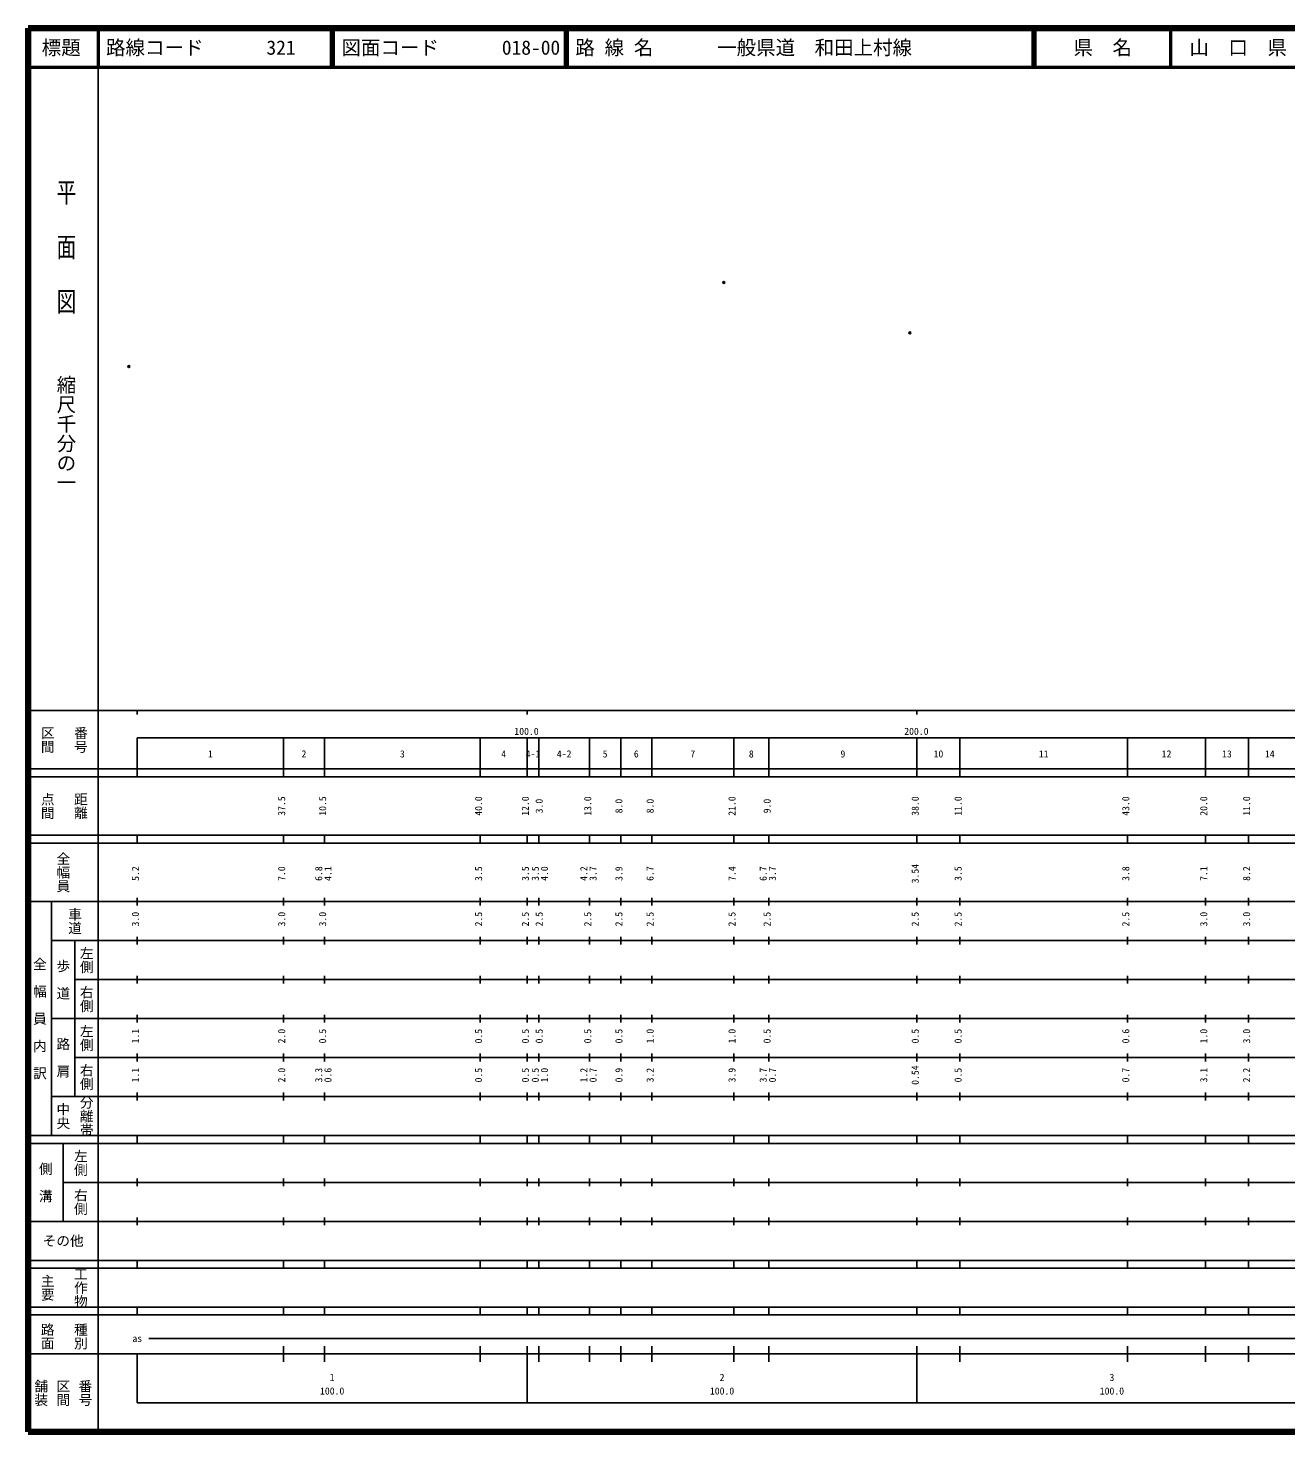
# Model space of a CAD drawing. Units: millimetres on the paper. Extents: x 40 to 680, y 20 to 380.
# Drawn here: x 40 to 362.6, y 20 to 380 of the extents above; entities that cross this region are included whole.
import ezdxf
from ezdxf.enums import TextEntityAlignment as Align

# ---------------------------------------------------------------- set-up
doc = ezdxf.new("R2010")
doc.units = ezdxf.units.MM
doc.header["$PDMODE"] = 32
doc.header["$PDSIZE"] = 0.5
doc.layers.add('M-OTRS', color=6, linetype='Continuous')
doc.layers.add('M-TTL-TXT', color=7, linetype='Continuous')
for name, color, linetype, lineweight in [('M-TTL', 2, 'Continuous', 140), ('M-TTL-BAND', 7, 'Continuous', 25), ('M-TTL-LINE', 7, 'Continuous', 50)]:
    doc.layers.add(name, color=color, linetype=linetype, lineweight=lineweight)
doc.styles.add('@ＭＳ ゴシック', font='')
doc.styles.add('ＭＳ ゴシック', font='')
doc.styles.get('@ＭＳ ゴシック').set_extended_font_data('@MS Gothic')
doc.styles.get('ＭＳ ゴシック').set_extended_font_data('MS Gothic')

msp = doc.modelspace()

# ---------------------------------------------------------------- linework, layer by layer
at = {"layer": 'M-OTRS'}
for p in [(218.447, 314.777), (266.176, 301.828), (65.86, 293.199)]:
    msp.add_point(p, dxfattribs=at)
at = {"layer": 'M-TTL'}
for p, q in [((40, 380), (40, 20)), ((680, 380), (40, 380)), ((40, 20), (680, 20))]:
    msp.add_line(p, q, dxfattribs=at)
at = {"layer": 'M-TTL-BAND'}
for p, q in [((58, 370), (58, 20)), ((40, 205), (579, 205)), ((68, 205), (68, 204)), ((168, 205), (168, 204)), ((268, 205), (268, 204)), ((68, 198), (579, 198)), ((68, 198), (68, 188)), ((105.5, 188), (105.5, 198)), ((116, 188), (116, 198)), ((156, 188), (156, 198)), ((168, 188), (168, 198)), ((171, 188), (171, 198)), ((184, 188), (184, 198)), ((192, 188), (192, 198)), ((200, 188), (200, 198)), ((221, 188), (221, 198)), ((230, 188), (230, 198)), ((268, 188), (268, 198)), ((279, 188), (279, 198)), ((322, 188), (322, 198)), ((342, 188), (342, 198)), ((353, 188), (353, 198)), ((40, 190), (579, 190)), ((40, 188), (579, 188)), ((40, 173), (579, 173)), ((68, 171), (68, 173)), ((105.5, 171), (105.5, 173)), ((116, 171), (116, 173)), ((156, 171), (156, 173)), ((168, 171), (168, 173)), ((171, 171), (171, 173)), ((184, 171), (184, 173)), ((192, 171), (192, 173)), ((200, 171), (200, 173)), ((221, 171), (221, 173)), ((230, 171), (230, 173)), ((268, 171), (268, 173)), ((279, 171), (279, 173)), ((322, 171), (322, 173)), ((342, 171), (342, 173)), ((353, 171), (353, 173)), ((40, 171), (579, 171)), ((40, 156), (579, 156)), ((46, 96), (46, 156)), ((68, 155), (68, 157)), ((105.5, 155), (105.5, 157)), ((116, 155), (116, 157)), ((156, 155), (156, 157)), ((168, 155), (168, 157)), ((171, 155), (171, 157)), ((184, 155), (184, 157)), ((192, 155), (192, 157)), ((200, 155), (200, 157)), ((221, 155), (221, 157)), ((230, 155), (230, 157)), ((268, 155), (268, 157)), ((279, 155), (279, 157)), ((322, 155), (322, 157)), ((342, 155), (342, 157)), ((353, 155), (353, 157)), ((46, 146), (579, 146)), ((52, 146), (52, 106)), ((68, 145), (68, 147)), ((105.5, 145), (105.5, 147)), ((116, 145), (116, 147)), ((156, 145), (156, 147)), ((168, 145), (168, 147)), ((171, 145), (171, 147)), ((184, 145), (184, 147)), ((192, 145), (192, 147)), ((200, 145), (200, 147)), ((221, 145), (221, 147)), ((230, 145), (230, 147)), ((268, 145), (268, 147)), ((279, 145), (279, 147)), ((322, 145), (322, 147)), ((342, 145), (342, 147)), ((353, 145), (353, 147)), ((68, 135), (68, 137)), ((105.5, 135), (105.5, 137)), ((116, 135), (116, 137)), ((156, 135), (156, 137)), ((168, 135), (168, 137)), ((171, 135), (171, 137)), ((184, 135), (184, 137)), ((192, 135), (192, 137)), ((200, 135), (200, 137)), ((221, 135), (221, 137)), ((230, 135), (230, 137)), ((268, 135), (268, 137)), ((279, 135), (279, 137)), ((322, 135), (322, 137)), ((342, 135), (342, 137)), ((353, 135), (353, 137)), ((52, 136), (579, 136)), ((46, 126), (579, 126)), ((68, 125), (68, 127)), ((105.5, 125), (105.5, 127)), ((116, 125), (116, 127)), ((156, 125), (156, 127)), ((168, 125), (168, 127)), ((171, 125), (171, 127)), ((184, 125), (184, 127)), ((192, 125), (192, 127)), ((200, 125), (200, 127)), ((221, 125), (221, 127)), ((230, 125), (230, 127)), ((268, 125), (268, 127)), ((279, 125), (279, 127)), ((322, 125), (322, 127)), ((342, 125), (342, 127)), ((353, 125), (353, 127)), ((52, 116), (579, 116)), ((68, 115), (68, 117)), ((105.5, 115), (105.5, 117)), ((116, 115), (116, 117)), ((156, 115), (156, 117)), ((168, 115), (168, 117)), ((171, 115), (171, 117)), ((184, 115), (184, 117)), ((192, 115), (192, 117)), ((200, 115), (200, 117)), ((221, 115), (221, 117)), ((230, 115), (230, 117)), ((268, 115), (268, 117)), ((279, 115), (279, 117)), ((322, 115), (322, 117)), ((342, 115), (342, 117)), ((353, 115), (353, 117)), ((46, 106), (579, 106)), ((68, 105), (68, 107)), ((105.5, 105), (105.5, 107)), ((116, 105), (116, 107)), ((156, 105), (156, 107)), ((168, 105), (168, 107)), ((171, 105), (171, 107)), ((184, 105), (184, 107)), ((192, 105), (192, 107)), ((200, 105), (200, 107)), ((221, 105), (221, 107)), ((230, 105), (230, 107)), ((268, 105), (268, 107)), ((279, 105), (279, 107)), ((322, 105), (322, 107)), ((342, 105), (342, 107)), ((353, 105), (353, 107)), ((40, 96), (579, 96)), ((40, 94), (579, 94)), ((49, 94), (49, 74)), ((68, 94), (68, 96)), ((105.5, 94), (105.5, 96)), ((116, 94), (116, 96)), ((156, 94), (156, 96)), ((168, 94), (168, 96)), ((171, 94), (171, 96)), ((184, 94), (184, 96)), ((192, 94), (192, 96)), ((200, 94), (200, 96)), ((221, 94), (221, 96)), ((230, 94), (230, 96)), ((268, 94), (268, 96)), ((279, 94), (279, 96)), ((322, 94), (322, 96)), ((342, 94), (342, 96)), ((353, 94), (353, 96)), ((49, 84), (579, 84)), ((68, 83), (68, 85)), ((105.5, 83), (105.5, 85)), ((116, 83), (116, 85)), ((156, 83), (156, 85)), ((168, 83), (168, 85)), ((171, 83), (171, 85)), ((184, 83), (184, 85)), ((192, 83), (192, 85)), ((200, 83), (200, 85)), ((221, 83), (221, 85)), ((230, 83), (230, 85)), ((268, 83), (268, 85)), ((279, 83), (279, 85)), ((322, 83), (322, 85)), ((342, 83), (342, 85)), ((353, 83), (353, 85)), ((40, 74), (579, 74)), ((68, 73), (68, 75)), ((105.5, 73), (105.5, 75)), ((116, 73), (116, 75)), ((156, 73), (156, 75)), ((168, 73), (168, 75)), ((171, 73), (171, 75)), ((184, 73), (184, 75)), ((192, 73), (192, 75)), ((200, 73), (200, 75)), ((221, 73), (221, 75)), ((230, 73), (230, 75)), ((268, 73), (268, 75)), ((279, 73), (279, 75)), ((322, 73), (322, 75)), ((342, 73), (342, 75)), ((353, 73), (353, 75)), ((40, 64), (579, 64)), ((40, 62), (579, 62)), ((68, 62), (68, 64)), ((105.5, 62), (105.5, 64)), ((116, 62), (116, 64)), ((156, 62), (156, 64)), ((168, 62), (168, 64)), ((171, 62), (171, 64)), ((184, 62), (184, 64)), ((192, 62), (192, 64)), ((200, 62), (200, 64)), ((221, 62), (221, 64)), ((230, 62), (230, 64)), ((268, 62), (268, 64)), ((279, 62), (279, 64)), ((322, 62), (322, 64)), ((342, 62), (342, 64)), ((353, 62), (353, 64)), ((40, 52), (579, 52)), ((68, 50), (68, 52)), ((105.5, 50), (105.5, 52)), ((116, 50), (116, 52)), ((156, 50), (156, 52)), ((168, 50), (168, 52)), ((171, 50), (171, 52)), ((184, 50), (184, 52)), ((192, 50), (192, 52)), ((200, 50), (200, 52)), ((221, 50), (221, 52)), ((230, 50), (230, 52)), ((268, 50), (268, 52)), ((279, 50), (279, 52)), ((322, 50), (322, 52)), ((342, 50), (342, 52)), ((353, 50), (353, 52)), ((40, 50), (579, 50)), ((71, 44), (545, 44)), ((40, 40), (579, 40)), ((68, 40), (68, 27.5)), ((105.5, 38), (105.5, 42)), ((116, 38), (116, 42)), ((156, 38), (156, 42)), ((168, 27.5), (168, 42)), ((171, 38), (171, 42)), ((184, 38), (184, 42)), ((192, 38), (192, 42)), ((200, 38), (200, 42)), ((221, 38), (221, 42)), ((230, 38), (230, 42)), ((268, 27.5), (268, 42)), ((279, 38), (279, 42)), ((322, 38), (322, 42)), ((342, 38), (342, 42)), ((353, 38), (353, 42)), ((68, 27.5), (579, 27.5))]:
    msp.add_line(p, q, dxfattribs=at)
at = {"layer": 'M-TTL-LINE'}
for p, q in [((58, 380), (58, 370)), ((117.75, 380), (117.75, 370)), ((118.25, 380), (118.25, 370)), ((177.75, 380), (177.75, 370)), ((178.25, 380), (178.25, 370)), ((297.75, 380), (297.75, 370)), ((298.25, 380), (298.25, 370)), ((333, 380), (333, 370)), ((40, 370), (680, 370))]:
    msp.add_line(p, q, dxfattribs=at)

# ---------------------------------------------------------------- texts
at = {"layer": 'M-TTL-BAND', "style": '@ＭＳ ゴシック', "width": 1.4}
msp.add_text('平  面  図', height=3.666, rotation=270, dxfattribs=at).set_placement((49.777, 306.475), align=Align.MIDDLE_RIGHT)
at = {"layer": 'M-TTL-BAND', "style": '@ＭＳ ゴシック'}
msp.add_text('縮尺千分の一', height=3.666, rotation=270, dxfattribs=at).set_placement((49.777, 261.03), align=Align.MIDDLE_RIGHT)
for s, p in [('区間', (45, 197.5)), ('番号', (53.5, 197.5)), ('点間', (45, 180.5)), ('距離', (53.5, 180.5)), ('全幅員', (49, 163.5)), ('車道', (52, 151)), ('左側', (55, 141)), ('全\u3000幅\u3000員\u3000内\u3000訳', (43, 126)), ('歩\u3000道', (49, 136)), ('右側', (55, 131)), ('左側', (55, 121)), ('路\u3000肩', (49, 116)), ('右側', (55, 111)), ('分離帯', (55, 101)), ('中央', (49, 101)), ('左側', (53.5, 89)), ('側\u3000溝', (44.5, 84)), ('右側', (53.5, 79)), ('工作物', (53.5, 57)), ('主要', (45, 57)), ('路面', (45, 44.5)), ('種別', (53.5, 44.5)), ('舗装', (43.333, 30)), ('区間', (49, 30)), ('番号', (54.667, 30))]:
    msp.add_text(s, height=2.566, rotation=270, dxfattribs=at).set_placement(p, align=Align.MIDDLE_CENTER)
at = {"layer": 'M-TTL-BAND', "style": 'ＭＳ ゴシック'}
for s, p in [('100.0', (167.844, 198.195)), ('200.0', (267.844, 198.195)), ('1', (86.75, 192.405)), ('2', (110.75, 192.405)), ('3', (136, 192.405)), ('4', (162, 192.405)), ('4-1', (169.5, 192.405)), ('4-2', (177.5, 192.405)), ('5', (188, 192.405)), ('6', (196, 192.405)), ('7', (210.5, 192.405)), ('8', (225.5, 192.405)), ('9', (249, 192.405)), ('10', (273.5, 192.405)), ('11', (300.5, 192.405)), ('12', (332, 192.405)), ('13', (347.5, 192.405)), ('14', (358.5, 192.405)), ('as', (68, 42.5)), ('1', (118, 32.523)), ('2', (218, 32.523)), ('3', (318, 32.523)), ('100.0', (118, 29.033)), ('100.0', (218, 29.033)), ('100.0', (318, 29.033))]:
    msp.add_text(s, height=1.833, dxfattribs=at).set_placement(p, align=Align.BOTTOM_CENTER)
for s, p in [('37.5', (106.5, 180.5)), ('10.5', (117, 180.5)), ('40.0', (157, 180.5)), ('12.0', (169, 180.5)), ('3.0', (172.547, 180.5)), ('13.0', (185, 180.5)), ('8.0', (193, 180.5)), ('8.0', (201, 180.5)), ('21.0', (222, 180.5)), ('9.0', (231, 180.5)), ('38.0', (269, 180.5)), ('11.0', (280, 180.5)), ('43.0', (323, 180.5)), ('20.0', (343, 180.5)), ('11.0', (354, 180.5)), ('5.2', (69, 163.174)), ('7.0', (106.5, 163.174)), ('6.8', (116, 163.174)), ('4.1', (118.37, 163.174)), ('3.5', (157, 163.174)), ('3.5', (169, 163.174)), ('3.5', (171.547, 163.174)), ('4.0', (173.917, 163.174)), ('4.2', (184, 163.174)), ('3.7', (186.37, 163.174)), ('3.9', (193, 163.174)), ('6.7', (201, 163.174)), ('7.4', (222, 163.174)), ('6.7', (230, 163.174)), ('3.7', (232.37, 163.174)), ('3.54', (269, 163.174)), ('3.5', (280, 163.174)), ('3.8', (323, 163.174)), ('7.1', (343, 163.174)), ('8.2', (354, 163.174)), ('3.0', (69, 151.5)), ('3.0', (106.5, 151.5)), ('3.0', (117, 151.5)), ('2.5', (157, 151.5)), ('2.5', (169, 151.5)), ('2.5', (172.547, 151.5)), ('2.5', (185, 151.5)), ('2.5', (193, 151.5)), ('2.5', (201, 151.5)), ('2.5', (222, 151.5)), ('2.5', (231, 151.5)), ('2.5', (269, 151.5)), ('2.5', (280, 151.5)), ('2.5', (323, 151.5)), ('3.0', (343, 151.5)), ('3.0', (354, 151.5)), ('1.1', (69, 121.5)), ('2.0', (106.5, 121.5)), ('0.5', (117, 121.5)), ('0.5', (157, 121.5)), ('0.5', (169, 121.5)), ('0.5', (172.547, 121.5)), ('0.5', (185, 121.5)), ('0.5', (193, 121.5)), ('1.0', (201, 121.5)), ('1.0', (222, 121.5)), ('0.5', (231, 121.5)), ('0.5', (269, 121.5)), ('0.5', (280, 121.5)), ('0.6', (323, 121.5)), ('1.0', (343, 121.5)), ('3.0', (354, 121.5)), ('1.1', (69, 111.5)), ('2.0', (106.5, 111.5)), ('3.3', (116, 111.5)), ('0.6', (118.37, 111.5)), ('0.5', (157, 111.5)), ('0.5', (169, 111.5)), ('0.5', (171.547, 111.5)), ('1.0', (173.917, 111.5)), ('1.2', (184, 111.5)), ('0.7', (186.37, 111.5)), ('0.9', (193, 111.5)), ('3.2', (201, 111.5)), ('3.9', (222, 111.5)), ('3.7', (230, 111.5)), ('0.7', (232.37, 111.5)), ('0.54', (269, 111.5)), ('0.5', (280, 111.5)), ('0.7', (323, 111.5)), ('3.1', (343, 111.5)), ('2.2', (354, 111.5))]:
    msp.add_text(s, height=1.833, rotation=90, dxfattribs=at).set_placement(p, align=Align.BOTTOM_CENTER)
msp.add_text('その他', height=2.566, dxfattribs=at).set_placement((49, 69), align=Align.MIDDLE_CENTER)
at = {"layer": 'M-TTL-TXT', "style": 'ＭＳ ゴシック'}
for s, p in [('標題', (48.5, 375)), ('県\u3000名', (315.625, 375)), ('山\u3000口\u3000県', (350.375, 375))]:
    msp.add_text(s, height=3.666, dxfattribs=at).set_placement(p, align=Align.MIDDLE_CENTER)
for s, p in [('路線コード', (60, 375)), ('321', (101.142, 375)), ('図面コード', (120.38, 375)), ('018-00', (161.521, 375)), ('路 線 名', (180.38, 375)), ('一般県道\u3000和田上村線', (216.734, 375))]:
    msp.add_text(s, height=3.666, dxfattribs=at).set_placement(p, align=Align.MIDDLE_LEFT)

doc.saveas('drawing.dxf')
